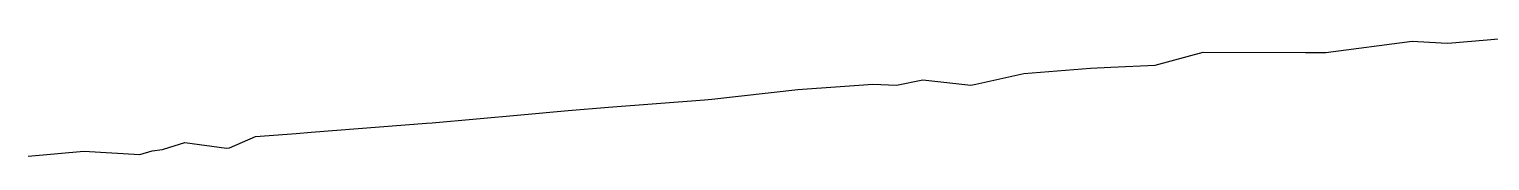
# Model space of a CAD drawing. Header units: inches. Extents: x 345672 to 499152, y 3209888 to 3245213.
# Drawn here: x 352167 to 358661, y 3213397 to 3213940 of the extents above; entities that cross this region are included whole.
import ezdxf

# ---------------------------------------------------------------- set-up
doc = ezdxf.new("R2010")
doc.units = ezdxf.units.IN
doc.header["$MEASUREMENT"] = 0
doc.layers.add('C-ROAD-CNTR-N', color=92, linetype='Continuous')

msp = doc.modelspace()

# ---------------------------------------------------------------- linework, layer by layer
at = {"layer": 'C-ROAD-CNTR-N', "color": 4, "linetype": 'Continuous', "lineweight": -3}
msp.add_lwpolyline([(352161.5, 3213397.1), (352409.2, 3213419.3), (352658.9, 3213404.1), (352713.8, 3213420.9), (352759.5, 3213426.6), (352764, 3213428), (352859.1, 3213457.2), (353043.4, 3213431.8), (353056.4, 3213433.5), (353172.8, 3213483.7), (353353.8, 3213497.9), (353420.6, 3213503.1), (353932.5, 3213543.1), (353959, 3213545.4), (354352.2, 3213580.1), (354563.6, 3213598.8), (354741.9, 3213614.5), (355168.6, 3213647.6), (355201.6, 3213650.1), (355584.7, 3213693.1), (355772.7, 3213706.4), (355918.4, 3213716.8), (356022.5, 3213712.6), (356140.7, 3213735.8), (356353.4, 3213712.1), (356375.1, 3213717), (356589.1, 3213764.3), (356885.5, 3213787.2), (356975.9, 3213791.8), (357172.5, 3213801.7), (357385.9, 3213858.4), (357841, 3213857.3), (357932.4, 3213857.1), (358316.1, 3213907.6), (358444.4, 3213900.2), (358475.1, 3213898.5), (358649.7, 3213914), (358939.5, 3213939.7)], dxfattribs=at)
msp.add_lwpolyline([(352161.5, 3213397.1), (352409.2, 3213419.3), (352658.9, 3213404.1), (352713.8, 3213420.9), (352759.5, 3213426.6), (352764, 3213428), (352859.1, 3213457.2), (353043.4, 3213431.8), (353056.4, 3213433.5), (353172.8, 3213483.7), (353353.8, 3213497.9), (353420.6, 3213503.1), (353932.5, 3213543.1), (353959, 3213545.4), (354352.2, 3213580.1), (354563.6, 3213598.8), (354741.9, 3213614.5), (355168.6, 3213647.6), (355201.6, 3213650.1), (355584.7, 3213693.1), (355772.7, 3213706.4), (355918.4, 3213716.8), (356022.5, 3213712.6), (356140.7, 3213735.8), (356353.4, 3213712.1), (356375.1, 3213717), (356589.1, 3213764.3), (356885.5, 3213787.2), (356975.9, 3213791.8), (357172.5, 3213801.7), (357385.9, 3213858.4), (357841, 3213857.3), (357932.4, 3213857.1), (358316.1, 3213907.6), (358444.4, 3213900.2), (358475.1, 3213898.5), (358649.7, 3213914), (358939.5, 3213939.7)], dxfattribs=at)

doc.saveas('drawing.dxf')
